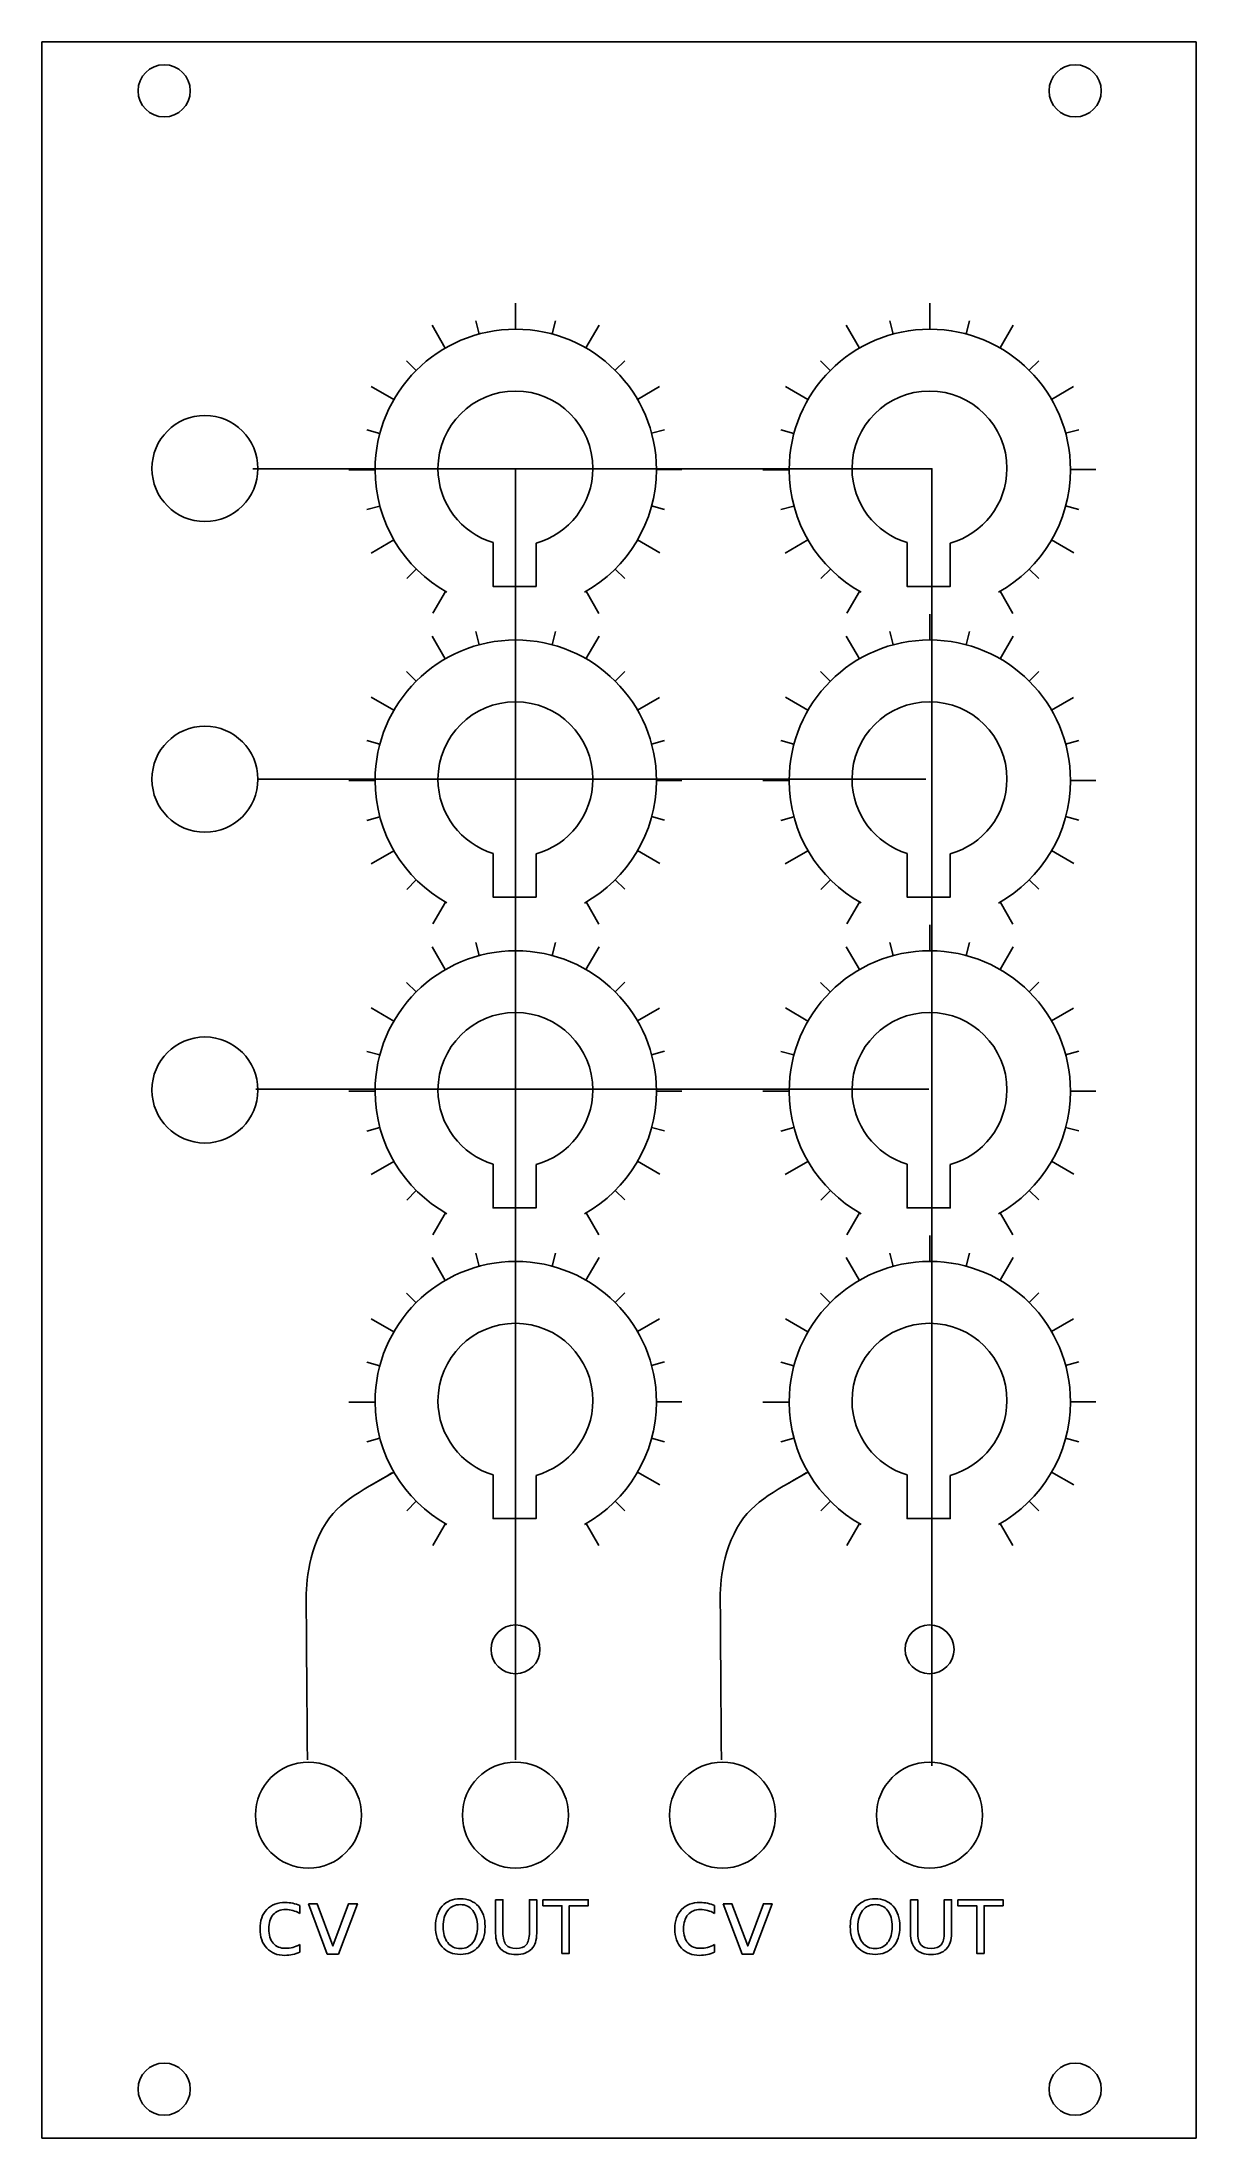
# Model space of a CAD drawing. Extents: x 90 to 160, y 116 to 244.
import ezdxf

# ---------------------------------------------------------------- set-up
doc = ezdxf.new("R2010")
doc.units = 0
doc.layers.add('Layer_1', color=7, linetype='CONTINUOUS')
doc.layers.add('Layer_2', color=7, linetype='CONTINUOUS')

msp = doc.modelspace()

# ---------------------------------------------------------------- linework, layer by layer
at = {"layer": 'Layer_1', "color": 7}
for points in [[(89.584126, 244.065878), (160.384128, 244.065878), (160.384128, 115.565881), (89.584126, 115.565881), (89.584126, 244.065878)], [(98.684126, 241.065878), (98.684126, 241.065878)], [(154.564126, 241.065878), (154.564126, 241.065878)], [(118.634126, 222.665878), (118.634126, 222.665878)], [(144.034125, 222.665878), (144.034125, 222.665878)], [(102.834126, 217.915879), (102.834126, 217.915879)], [(117.25703, 213.370531), (117.25703, 210.690785), (119.899566, 210.690785), (119.899566, 213.342619)], [(142.657029, 213.370531), (142.657029, 210.690785), (145.299565, 210.690785), (145.299565, 213.342619)], [(118.634126, 203.615879), (118.634126, 203.615879)], [(144.034125, 203.615879), (144.034125, 203.615879)], [(102.834126, 198.865878), (102.834126, 198.865878)], [(117.25703, 194.320531), (117.25703, 191.640785), (119.899566, 191.640785), (119.899566, 194.292619)], [(142.657029, 194.320531), (142.657029, 191.640785), (145.299565, 191.640785), (145.299565, 194.292619)], [(118.634126, 184.565879), (118.634126, 184.565879)], [(144.034125, 184.565879), (144.034125, 184.565879)], [(102.834126, 179.815879), (102.834126, 179.815879)], [(117.25703, 175.270532), (117.25703, 172.590786), (119.899566, 172.590786), (119.899566, 175.24262)], [(142.657029, 175.270532), (142.657029, 172.590786), (145.299565, 172.590786), (145.299565, 175.24262)], [(118.634126, 165.51588), (118.634126, 165.51588)], [(144.034125, 165.51588), (144.034125, 165.51588)], [(117.25703, 156.220532), (117.25703, 153.540786), (119.899566, 153.540786), (119.899566, 156.19262)], [(142.657029, 156.220532), (142.657029, 153.540786), (145.299565, 153.540786), (145.299565, 156.19262)], [(120.134125, 145.525879), (120.134125, 145.525879)], [(145.534126, 145.525879), (145.534126, 145.525879)], [(109.184126, 135.365881), (109.184126, 135.365881)], [(121.884125, 135.365881), (121.884125, 135.365881)], [(134.584125, 135.365881), (134.584125, 135.365881)], [(147.284126, 135.365881), (147.284126, 135.365881)], [(98.684126, 118.565881), (98.684126, 118.565881)], [(154.564126, 118.565881), (154.564126, 118.565881)]]:
    msp.add_lwpolyline(points, dxfattribs=at)
at = {"layer": 'Layer_1', "color": 1}
for points in [[(118.641959, 228.044395), (118.641959, 226.454394)], [(144.041958, 228.044395), (144.041958, 226.454394)], [(113.521133, 226.694394), (114.329215, 225.294394)], [(116.193713, 226.964395), (116.410036, 226.154394)], [(121.090939, 226.964395), (120.875651, 226.164394)], [(123.765855, 226.694394), (122.957105, 225.304394)], [(138.921133, 226.694394), (139.729215, 225.294394)], [(141.593712, 226.964395), (141.810035, 226.154394)], [(146.490938, 226.964395), (146.27565, 226.164394)], [(149.165854, 226.694394), (148.357104, 225.304394)], [(111.954034, 224.514394), (112.543157, 223.924394)], [(125.333254, 224.524394), (124.744833, 223.934394)], [(137.354034, 224.514394), (137.943156, 223.924394)], [(150.733253, 224.524394), (150.144832, 223.934394)], [(109.787466, 222.944394), (111.172321, 222.144393)], [(127.470816, 222.934394), (126.11667, 222.154393)], [(135.187465, 222.944394), (136.57232, 222.144393)], [(152.870816, 222.934394), (151.516669, 222.154393)], [(109.507424, 220.284391), (110.311835, 220.064391)], [(127.782934, 220.294391), (126.978824, 220.074391)], [(134.907424, 220.284391), (135.711834, 220.064391)], [(153.182934, 220.294391), (152.378823, 220.074391)], [(108.412625, 217.834389), (110.018776, 217.834389)], [(128.829636, 217.844389), (127.27422, 217.844389)], [(133.812624, 217.834389), (135.418775, 217.834389)], [(154.229636, 217.844389), (152.674219, 217.844389)], [(109.509761, 215.394387), (110.314171, 215.614387)], [(127.785237, 215.404387), (126.981528, 215.624387)], [(134.90976, 215.394387), (135.714171, 215.614387)], [(153.185237, 215.404387), (152.381527, 215.624387)], [(109.78513, 212.734387), (111.17666, 213.534387)], [(127.480496, 212.754387), (126.120342, 213.544387)], [(135.185129, 212.734387), (136.576659, 213.534387)], [(152.880496, 212.754387), (151.520341, 213.544387)], [(111.960376, 211.164386), (112.548164, 211.754386)], [(125.338962, 211.174386), (124.750173, 211.754386)], [(137.360376, 211.164386), (137.948163, 211.754386)], [(150.738961, 211.174386), (150.150172, 211.754386)], [(113.559852, 209.044385), (114.336225, 210.384386)], [(123.747797, 209.034385), (122.964114, 210.394386)], [(138.959851, 209.044385), (139.736224, 210.384386)], [(149.147796, 209.034385), (148.364113, 210.394386)], [(118.641959, 208.994396), (118.641959, 207.404394)], [(144.041958, 208.994396), (144.041958, 207.404394)], [(113.521133, 207.644394), (114.329215, 206.244394)], [(116.193713, 207.914395), (116.410036, 207.104394)], [(121.090939, 207.914395), (120.875651, 207.114394)], [(123.765855, 207.644394), (122.957105, 206.254394)], [(138.921133, 207.644394), (139.729215, 206.244394)], [(141.593712, 207.914395), (141.810035, 207.104394)], [(146.490938, 207.914395), (146.27565, 207.114394)], [(149.165854, 207.644394), (148.357104, 206.254394)], [(111.954034, 205.464394), (112.543157, 204.874394)], [(125.333254, 205.474394), (124.744833, 204.884394)], [(137.354034, 205.464394), (137.943156, 204.874394)], [(150.733253, 205.474394), (150.144832, 204.884394)], [(109.787466, 203.894394), (111.172321, 203.094393)], [(127.470816, 203.884394), (126.11667, 203.104393)], [(135.187465, 203.894394), (136.57232, 203.094393)], [(152.870816, 203.884394), (151.516669, 203.104393)], [(109.507424, 201.234391), (110.311835, 201.014391)], [(127.782934, 201.244392), (126.978824, 201.024391)], [(134.907424, 201.234391), (135.711834, 201.014391)], [(153.182934, 201.244392), (152.378823, 201.024391)], [(108.412625, 198.78439), (110.018776, 198.78439)], [(128.829636, 198.79439), (127.27422, 198.79439)], [(133.812624, 198.78439), (135.418775, 198.78439)], [(154.229636, 198.79439), (152.674219, 198.79439)], [(109.509761, 196.344387), (110.314171, 196.564388)], [(127.785237, 196.354387), (126.981528, 196.574388)], [(134.90976, 196.344387), (135.714171, 196.564388)], [(153.185237, 196.354387), (152.381527, 196.574388)], [(109.78513, 193.684387), (111.17666, 194.484387)], [(127.480496, 193.704387), (126.120342, 194.494387)], [(135.185129, 193.684387), (136.576659, 194.484387)], [(152.880496, 193.704387), (151.520341, 194.494387)], [(111.960376, 192.114387), (112.548164, 192.704387)], [(125.338962, 192.124387), (124.750173, 192.704387)], [(137.360376, 192.114387), (137.948163, 192.704387)], [(150.738961, 192.124387), (150.150172, 192.704387)], [(113.559852, 189.994385), (114.336225, 191.334386)], [(123.747797, 189.984385), (122.964114, 191.344386)], [(138.959851, 189.994385), (139.736224, 191.334386)], [(149.147796, 189.984385), (148.364113, 191.344386)], [(118.641959, 189.944396), (118.641959, 188.354395)], [(144.041958, 189.944396), (144.041958, 188.354395)], [(113.521133, 188.594395), (114.329215, 187.194395)], [(116.193713, 188.864396), (116.410036, 188.054395)], [(121.090939, 188.864396), (120.875651, 188.064395)], [(123.765855, 188.594395), (122.957105, 187.204395)], [(138.921133, 188.594395), (139.729215, 187.194395)], [(141.593712, 188.864396), (141.810035, 188.054395)], [(146.490938, 188.864396), (146.27565, 188.064395)], [(149.165854, 188.594395), (148.357104, 187.204395)], [(111.954034, 186.414395), (112.543157, 185.824395)], [(125.333254, 186.424395), (124.744833, 185.834395)], [(137.354034, 186.414395), (137.943156, 185.824395)], [(150.733253, 186.424395), (150.144832, 185.834395)], [(109.787466, 184.844395), (111.172321, 184.044394)], [(127.470816, 184.834395), (126.11667, 184.054394)], [(135.187465, 184.844395), (136.57232, 184.044394)], [(152.870816, 184.834395), (151.516669, 184.054394)], [(109.507424, 182.184392), (110.311835, 181.964392)], [(127.782934, 182.194392), (126.978824, 181.974391)], [(134.907424, 182.184392), (135.711834, 181.964392)], [(153.182934, 182.194392), (152.378823, 181.974391)], [(108.412625, 179.73439), (110.018776, 179.73439)], [(128.829636, 179.74439), (127.27422, 179.74439)], [(133.812624, 179.73439), (135.418775, 179.73439)], [(154.229636, 179.74439), (152.674219, 179.74439)], [(109.509761, 177.294388), (110.314171, 177.514388)], [(127.785237, 177.304388), (126.981528, 177.524388)], [(134.90976, 177.294388), (135.714171, 177.514388)], [(153.185237, 177.304388), (152.381527, 177.524388)], [(109.78513, 174.634388), (111.17666, 175.434387)], [(127.480496, 174.654387), (126.120342, 175.444387)], [(135.185129, 174.634388), (136.576659, 175.434387)], [(152.880496, 174.654387), (151.520341, 175.444387)], [(111.960376, 173.064387), (112.548164, 173.654387)], [(125.338962, 173.074387), (124.750173, 173.654387)], [(137.360376, 173.064387), (137.948163, 173.654387)], [(150.738961, 173.074387), (150.150172, 173.654387)], [(113.559852, 170.944386), (114.336225, 172.284387)], [(123.747797, 170.934386), (122.964114, 172.294387)], [(138.959851, 170.944386), (139.736224, 172.284387)], [(149.147796, 170.934386), (148.364113, 172.294387)], [(116.193713, 169.814396), (116.410036, 169.004395)], [(118.641959, 170.894397), (118.641959, 169.304395)], [(121.090939, 169.814396), (120.875651, 169.014395)], [(141.593712, 169.814396), (141.810035, 169.004395)], [(144.041958, 170.894397), (144.041958, 169.304395)], [(146.490938, 169.814396), (146.27565, 169.014395)], [(113.521133, 169.544395), (114.329215, 168.144395)], [(123.765855, 169.544395), (122.957105, 168.154395)], [(138.921133, 169.544395), (139.729215, 168.144395)], [(149.165854, 169.544395), (148.357104, 168.154395)], [(111.954034, 167.364395), (112.543157, 166.774395)], [(125.333254, 167.374395), (124.744833, 166.784395)], [(137.354034, 167.364395), (137.943156, 166.774395)], [(150.733253, 167.374395), (150.144832, 166.784395)], [(109.787466, 165.794395), (111.172321, 164.994394)], [(127.470816, 165.784395), (126.11667, 165.004394)], [(135.187465, 165.794395), (136.57232, 164.994394)], [(152.870816, 165.784395), (151.516669, 165.004394)], [(109.507424, 163.134392), (110.311835, 162.914392)], [(127.782934, 163.144392), (126.978824, 162.924392)], [(134.907424, 163.134392), (135.711834, 162.914392)], [(153.182934, 163.144392), (152.378823, 162.924392)], [(108.412625, 160.684391), (110.018776, 160.684391)], [(128.829636, 160.694391), (127.27422, 160.694391)], [(133.812624, 160.684391), (135.418775, 160.684391)], [(154.229636, 160.694391), (152.674219, 160.694391)], [(109.509761, 158.244388), (110.314171, 158.464389)], [(127.785237, 158.254388), (126.981528, 158.474389)], [(134.90976, 158.244388), (135.714171, 158.464389)], [(153.185237, 158.254388), (152.381527, 158.474389)], [(109.78513, 155.584388), (111.17666, 156.384388)], [(127.480496, 155.604388), (126.120342, 156.394388)], [(135.185129, 155.584388), (136.576659, 156.384388)], [(152.880496, 155.604388), (151.520341, 156.394388)], [(111.960376, 154.014388), (112.548164, 154.604388)], [(125.338962, 154.024388), (124.750173, 154.604388)], [(137.360376, 154.014388), (137.948163, 154.604388)], [(150.738961, 154.024388), (150.150172, 154.604388)], [(113.559852, 151.894386), (114.336225, 153.234387)], [(123.747797, 151.884386), (122.964114, 153.244387)], [(138.959851, 151.894386), (139.736224, 153.234387)], [(149.147796, 151.884386), (148.364113, 153.244387)]]:
    msp.add_lwpolyline(points, dxfattribs=at)
at = {"layer": 'Layer_1', "color": 7}
for points in [[(95.484126, 241.065878), (95.484126, 241.949534), (96.200471, 242.665878), (97.084126, 242.665878)], [(97.084126, 242.665878), (97.967782, 242.665878), (98.684126, 241.949534), (98.684126, 241.065878)], [(151.364126, 241.065878), (151.364126, 241.949534), (152.08047, 242.665878), (152.964126, 242.665878)], [(152.964126, 242.665878), (153.847782, 242.665878), (154.564126, 241.949534), (154.564126, 241.065878)], [(97.084126, 239.465878), (96.200471, 239.465878), (95.484126, 240.182222), (95.484126, 241.065878)], [(98.684126, 241.065878), (98.684126, 240.182222), (97.967782, 239.465878), (97.084126, 239.465878)], [(152.964126, 239.465878), (152.08047, 239.465878), (151.364126, 240.182222), (151.364126, 241.065878)], [(154.564126, 241.065878), (154.564126, 240.182222), (153.847782, 239.465878), (152.964126, 239.465878)], [(118.634126, 222.665878), (116.012107, 222.665878), (113.879429, 220.542514), (113.879429, 217.920511)], [(123.379522, 217.920511), (123.379522, 220.542514), (121.256153, 222.665878), (118.634126, 222.665878)], [(144.034125, 222.665878), (141.412106, 222.665878), (139.279428, 220.542514), (139.279428, 217.920511)], [(148.779521, 217.920511), (148.779521, 220.542514), (146.656152, 222.665878), (144.034125, 222.665878)], [(96.334126, 217.915879), (96.334126, 219.710804), (97.789201, 221.165878), (99.584126, 221.165878)], [(99.584126, 221.165878), (101.379051, 221.165878), (102.834126, 219.710804), (102.834126, 217.915879)], [(99.584126, 214.665879), (97.789201, 214.665879), (96.334126, 216.120954), (96.334126, 217.915879)], [(102.834126, 217.915879), (102.834126, 216.120954), (101.379051, 214.665879), (99.584126, 214.665879)], [(113.879429, 217.920511), (113.879429, 215.776715), (115.305624, 213.96016), (117.25703, 213.370531)], [(119.899566, 213.342619), (121.90305, 213.899199), (123.379522, 215.739686), (123.379522, 217.920511)], [(139.279428, 217.920511), (139.279428, 215.776715), (140.705623, 213.96016), (142.657029, 213.370531)], [(145.299565, 213.342619), (147.303049, 213.899199), (148.779521, 215.739686), (148.779521, 217.920511)], [(118.634126, 203.615879), (116.012107, 203.615879), (113.879429, 201.492515), (113.879429, 198.870511)], [(123.379522, 198.870511), (123.379522, 201.492515), (121.256153, 203.615879), (118.634126, 203.615879)], [(144.034125, 203.615879), (141.412106, 203.615879), (139.279428, 201.492515), (139.279428, 198.870511)], [(148.779521, 198.870511), (148.779521, 201.492515), (146.656152, 203.615879), (144.034125, 203.615879)], [(96.334126, 198.865878), (96.334126, 200.660804), (97.789201, 202.115878), (99.584126, 202.115878)], [(99.584126, 202.115878), (101.379051, 202.115878), (102.834126, 200.660804), (102.834126, 198.865878)], [(99.584126, 195.615878), (97.789201, 195.615878), (96.334126, 197.070953), (96.334126, 198.865878)], [(102.834126, 198.865878), (102.834126, 197.070953), (101.379051, 195.615878), (99.584126, 195.615878)], [(113.879429, 198.870511), (113.879429, 196.726715), (115.305624, 194.91016), (117.25703, 194.320531)], [(119.899566, 194.292619), (121.90305, 194.849199), (123.379522, 196.689686), (123.379522, 198.870511)], [(139.279428, 198.870511), (139.279428, 196.726715), (140.705623, 194.91016), (142.657029, 194.320531)], [(145.299565, 194.292619), (147.303049, 194.849199), (148.779521, 196.689686), (148.779521, 198.870511)], [(118.634126, 184.565879), (116.012107, 184.565879), (113.879429, 182.442515), (113.879429, 179.820511)], [(123.379522, 179.820511), (123.379522, 182.442515), (121.256153, 184.565879), (118.634126, 184.565879)], [(144.034125, 184.565879), (141.412106, 184.565879), (139.279428, 182.442515), (139.279428, 179.820511)], [(148.779521, 179.820511), (148.779521, 182.442515), (146.656152, 184.565879), (144.034125, 184.565879)], [(96.334126, 179.815879), (96.334126, 181.610804), (97.789201, 183.065879), (99.584126, 183.065879)], [(99.584126, 183.065879), (101.379051, 183.065879), (102.834126, 181.610804), (102.834126, 179.815879)], [(99.584126, 176.56588), (97.789201, 176.56588), (96.334126, 178.020954), (96.334126, 179.815879)], [(102.834126, 179.815879), (102.834126, 178.020954), (101.379051, 176.56588), (99.584126, 176.56588)], [(113.879429, 179.820511), (113.879429, 177.676716), (115.305624, 175.860161), (117.25703, 175.270532)], [(119.899566, 175.24262), (121.90305, 175.7992), (123.379522, 177.639687), (123.379522, 179.820511)], [(139.279428, 179.820511), (139.279428, 177.676716), (140.705623, 175.860161), (142.657029, 175.270532)], [(145.299565, 175.24262), (147.303049, 175.7992), (148.779521, 177.639687), (148.779521, 179.820511)], [(118.634126, 165.51588), (116.012107, 165.51588), (113.879429, 163.392516), (113.879429, 160.770512)], [(123.379522, 160.770512), (123.379522, 163.392516), (121.256153, 165.51588), (118.634126, 165.51588)], [(144.034125, 165.51588), (141.412106, 165.51588), (139.279428, 163.392516), (139.279428, 160.770512)], [(148.779521, 160.770512), (148.779521, 163.392516), (146.656152, 165.51588), (144.034125, 165.51588)], [(113.879429, 160.770512), (113.879429, 158.626716), (115.305624, 156.810161), (117.25703, 156.220532)], [(119.899566, 156.19262), (121.90305, 156.7492), (123.379522, 158.589687), (123.379522, 160.770512)], [(139.279428, 160.770512), (139.279428, 158.626716), (140.705623, 156.810161), (142.657029, 156.220532)], [(145.299565, 156.19262), (147.303049, 156.7492), (148.779521, 158.589687), (148.779521, 160.770512)], [(117.134125, 145.525879), (117.134125, 146.354306), (117.805698, 147.025879), (118.634125, 147.025879)], [(118.634125, 147.025879), (119.462552, 147.025879), (120.134125, 146.354306), (120.134125, 145.525879)], [(142.534126, 145.525879), (142.534126, 146.354306), (143.205699, 147.025879), (144.034126, 147.025879)], [(144.034126, 147.025879), (144.862553, 147.025879), (145.534126, 146.354306), (145.534126, 145.525879)], [(118.634125, 144.02588), (117.805698, 144.02588), (117.134125, 144.697452), (117.134125, 145.525879)], [(120.134125, 145.525879), (120.134125, 144.697452), (119.462552, 144.02588), (118.634125, 144.02588)], [(144.034126, 144.02588), (143.205699, 144.02588), (142.534126, 144.697452), (142.534126, 145.525879)], [(145.534126, 145.525879), (145.534126, 144.697452), (144.862553, 144.02588), (144.034126, 144.02588)], [(102.684126, 135.365881), (102.684126, 137.16081), (104.139201, 138.61588), (105.934126, 138.61588)], [(105.934126, 138.61588), (107.729052, 138.61588), (109.184126, 137.16081), (109.184126, 135.365881)], [(115.384125, 135.365881), (115.384125, 137.16081), (116.8392, 138.61588), (118.634125, 138.61588)], [(118.634125, 138.61588), (120.429051, 138.61588), (121.884125, 137.16081), (121.884125, 135.365881)], [(128.084125, 135.365881), (128.084125, 137.16081), (129.5392, 138.61588), (131.334125, 138.61588)], [(131.334125, 138.61588), (133.12905, 138.61588), (134.584125, 137.16081), (134.584125, 135.365881)], [(140.784126, 135.365881), (140.784126, 137.16081), (142.2392, 138.61588), (144.034126, 138.61588)], [(144.034126, 138.61588), (145.829051, 138.61588), (147.284126, 137.16081), (147.284126, 135.365881)], [(105.934126, 132.115881), (104.139201, 132.115881), (102.684126, 133.570961), (102.684126, 135.365881)], [(109.184126, 135.365881), (109.184126, 133.570961), (107.729052, 132.115881), (105.934126, 132.115881)], [(118.634125, 132.115881), (116.8392, 132.115881), (115.384125, 133.570961), (115.384125, 135.365881)], [(121.884125, 135.365881), (121.884125, 133.570961), (120.429051, 132.115881), (118.634125, 132.115881)], [(131.334125, 132.115881), (129.5392, 132.115881), (128.084125, 133.570961), (128.084125, 135.365881)], [(134.584125, 135.365881), (134.584125, 133.570961), (133.12905, 132.115881), (131.334125, 132.115881)], [(144.034126, 132.115881), (142.2392, 132.115881), (140.784126, 133.570961), (140.784126, 135.365881)], [(147.284126, 135.365881), (147.284126, 133.570961), (145.829051, 132.115881), (144.034126, 132.115881)], [(95.484126, 118.565881), (95.484126, 119.449541), (96.200471, 120.165881), (97.084126, 120.165881)], [(97.084126, 120.165881), (97.967782, 120.165881), (98.684126, 119.449541), (98.684126, 118.565881)], [(151.364126, 118.565881), (151.364126, 119.449541), (152.08047, 120.165881), (152.964126, 120.165881)], [(152.964126, 120.165881), (153.847782, 120.165881), (154.564126, 119.449541), (154.564126, 118.565881)], [(97.084126, 116.965881), (96.200471, 116.965881), (95.484126, 117.682221), (95.484126, 118.565881)], [(98.684126, 118.565881), (98.684126, 117.682221), (97.967782, 116.965881), (97.084126, 116.965881)], [(152.964126, 116.965881), (152.08047, 116.965881), (151.364126, 117.682221), (151.364126, 118.565881)], [(154.564126, 118.565881), (154.564126, 117.682221), (153.847782, 116.965881), (152.964126, 116.965881)]]:
    msp.add_open_spline(points, degree=3, dxfattribs=at)
at = {"layer": 'Layer_1', "color": 1}
for points in [[(110.022114, 217.844389), (110.022114, 222.594393), (113.884954, 226.454394), (118.650337, 226.454394)], [(118.650337, 226.454394), (123.414384, 226.454394), (127.277892, 222.594393), (127.277892, 217.844389)], [(135.422113, 217.844389), (135.422113, 222.594393), (139.284953, 226.454394), (144.050336, 226.454394)], [(144.050336, 226.454394), (148.814383, 226.454394), (152.677891, 222.594393), (152.677891, 217.844389)], [(114.430351, 210.334386), (111.799494, 211.804386), (110.022114, 214.614386), (110.022114, 217.844389)], [(127.277892, 217.844389), (127.277892, 214.614386), (125.497841, 211.804386), (122.863313, 210.324386)], [(139.83035, 210.334386), (137.199494, 211.804386), (135.422113, 214.614386), (135.422113, 217.844389)], [(152.677891, 217.844389), (152.677891, 214.614386), (150.89784, 211.804386), (148.263312, 210.324386)], [(110.022114, 198.79439), (110.022114, 203.544393), (113.884954, 207.404394), (118.650337, 207.404394)], [(118.650337, 207.404394), (123.414384, 207.404394), (127.277892, 203.544393), (127.277892, 198.79439)], [(135.422113, 198.79439), (135.422113, 203.544393), (139.284953, 207.404394), (144.050336, 207.404394)], [(144.050336, 207.404394), (148.814383, 207.404394), (152.677891, 203.544393), (152.677891, 198.79439)], [(114.430351, 191.284386), (111.799494, 192.754387), (110.022114, 195.564387), (110.022114, 198.79439)], [(127.277892, 198.79439), (127.277892, 195.564387), (125.497841, 192.754387), (122.863313, 191.274386)], [(139.83035, 191.284386), (137.199494, 192.754387), (135.422113, 195.564387), (135.422113, 198.79439)], [(152.677891, 198.79439), (152.677891, 195.564387), (150.89784, 192.754387), (148.263312, 191.274386)], [(110.022114, 179.74439), (110.022114, 184.494394), (113.884954, 188.354395), (118.650337, 188.354395)], [(118.650337, 188.354395), (123.414384, 188.354395), (127.277892, 184.494394), (127.277892, 179.74439)], [(135.422113, 179.74439), (135.422113, 184.494394), (139.284953, 188.354395), (144.050336, 188.354395)], [(144.050336, 188.354395), (148.814383, 188.354395), (152.677891, 184.494394), (152.677891, 179.74439)], [(114.430351, 172.234387), (111.799494, 173.704387), (110.022114, 176.514387), (110.022114, 179.74439)], [(127.277892, 179.74439), (127.277892, 176.514387), (125.497841, 173.704387), (122.863313, 172.224387)], [(139.83035, 172.234387), (137.199494, 173.704387), (135.422113, 176.514387), (135.422113, 179.74439)], [(152.677891, 179.74439), (152.677891, 176.514387), (150.89784, 173.704387), (148.263312, 172.224387)], [(110.022114, 160.694391), (110.022114, 165.444394), (113.884954, 169.304395), (118.650337, 169.304395)], [(118.650337, 169.304395), (123.414384, 169.304395), (127.277892, 165.444394), (127.277892, 160.694391)], [(135.422113, 160.694391), (135.422113, 165.444394), (139.284953, 169.304395), (144.050336, 169.304395)], [(144.050336, 169.304395), (148.814383, 169.304395), (152.677891, 165.444394), (152.677891, 160.694391)], [(114.430351, 153.184387), (111.799494, 154.654388), (110.022114, 157.464388), (110.022114, 160.694391)], [(127.277892, 160.694391), (127.277892, 157.464388), (125.497841, 154.654387), (122.863313, 153.174387)], [(139.83035, 153.184387), (137.199494, 154.654388), (135.422113, 157.464388), (135.422113, 160.694391)], [(152.677891, 160.694391), (152.677891, 157.464388), (150.89784, 154.654387), (148.263312, 153.174387)]]:
    msp.add_open_spline(points, degree=3, dxfattribs=at)
at = {"layer": 'Layer_2', "color": 7}
for points in [[(102.517744, 217.895493), (144.176897, 217.895493), (144.176897, 138.380847)], [(118.638026, 138.743101), (118.638026, 217.895493)], [(102.879996, 198.877184), (143.814645, 198.877184)], [(102.698872, 179.858875), (143.995772, 179.858875)], [(105.406159, 129.816147), (105.406159, 129.342101)], [(105.929814, 129.934658), (106.467247, 129.934658), (107.431874, 127.343948), (108.396501, 129.934658), (108.933937, 129.934658), (107.776385, 126.847853), (107.087365, 126.847853), (105.929814, 129.934658)], [(117.416157, 130.180158), (117.863744, 130.180158), (117.863744, 128.180348)], [(117.416157, 128.125227), (117.416157, 130.180158)], [(119.488726, 128.180348), (119.488726, 130.180158), (119.936314, 130.180158), (119.936314, 128.125227)], [(120.317754, 130.180158), (123.102494, 130.180158), (123.102494, 129.80533), (121.933919, 129.80533), (121.933919, 126.888298), (121.486332, 126.888298), (121.486332, 129.80533), (120.317754, 129.80533), (120.317754, 130.180158)], [(130.85134, 129.816147), (130.85134, 129.342101)], [(131.374995, 129.934658), (131.912431, 129.934658), (132.877058, 127.343948), (133.841685, 129.934658), (134.379118, 129.934658), (133.221566, 126.847853), (132.532549, 126.847853), (131.374995, 129.934658)], [(142.86134, 130.180158), (143.308928, 130.180158), (143.308928, 128.180348)], [(142.86134, 128.125227), (142.86134, 130.180158)], [(144.93391, 128.180348), (144.93391, 130.180158), (145.381497, 130.180158), (145.381497, 128.125227)], [(145.762938, 130.180158), (148.547678, 130.180158), (148.547678, 129.80533), (147.3791, 129.80533), (147.3791, 126.888298), (146.931513, 126.888298), (146.931513, 129.80533), (145.762938, 129.80533), (145.762938, 130.180158)], [(105.406159, 127.434897), (105.406159, 126.966366)], [(130.85134, 127.434897), (130.85134, 126.966366)]]:
    msp.add_lwpolyline(points, dxfattribs=at)
for points in [[(106.639035, 152.613703), (107.579606, 154.568267), (109.076688, 155.132463), (111.058768, 156.345127)], [(132.039035, 152.613703), (132.979606, 154.568267), (134.476688, 155.132463), (136.458768, 156.345127)], [(105.800666, 147.935285), (105.794937, 148.661669), (105.675983, 150.612417), (106.639035, 152.613703)], [(131.200666, 147.935285), (131.194937, 148.661669), (131.075983, 150.612417), (132.039035, 152.613703)], [(105.868589, 138.743101), (105.778026, 150.335216), (105.823326, 145.059898), (105.800666, 147.935285)], [(131.268589, 138.743101), (131.178026, 150.335216), (131.223326, 145.059898), (131.200666, 147.935285)], [(103.377687, 129.576368), (103.655131, 129.864836), (104.03455, 130.009069), (104.515945, 130.009074)], [(104.515945, 130.009074), (104.672122, 130.009069), (104.824623, 129.992536), (104.973456, 129.959463)], [(104.973456, 129.959463), (105.12228, 129.928226), (105.266515, 129.880454), (105.406159, 129.816147)], [(114.13753, 129.774463), (114.415341, 130.084608), (114.785758, 130.239684), (115.24878, 130.239687)], [(115.24878, 129.878089), (114.925399, 129.878087), (114.668165, 129.757555), (114.477078, 129.516492)], [(115.24878, 130.239687), (115.710329, 130.239684), (116.079276, 130.084608), (116.355619, 129.774463)], [(116.016072, 129.516492), (115.82792, 129.757555), (115.572156, 129.878087), (115.24878, 129.878089)], [(128.822868, 129.576368), (129.100312, 129.864836), (129.479731, 130.009069), (129.961129, 130.009074)], [(129.961129, 130.009074), (130.117305, 130.009069), (130.269807, 129.992536), (130.418637, 129.959463)], [(130.418637, 129.959463), (130.567464, 129.928226), (130.711696, 129.880454), (130.85134, 129.816147)], [(139.582711, 129.774463), (139.860522, 130.084608), (140.230939, 130.239684), (140.693961, 130.239687)], [(140.693961, 129.878089), (140.37058, 129.878087), (140.113348, 129.757555), (139.922261, 129.516492)], [(140.693961, 130.239687), (141.15551, 130.239684), (141.524457, 130.084608), (141.800803, 129.774463)], [(141.461253, 129.516492), (141.273104, 129.757555), (141.01734, 129.878087), (140.693961, 129.878089)], [(102.964276, 128.388501), (102.964274, 128.891943), (103.10208, 129.287898), (103.377687, 129.576368)], [(103.771804, 129.264933), (103.589904, 129.057305), (103.498952, 128.765163), (103.498955, 128.388501)], [(104.537995, 129.579126), (104.209102, 129.579123), (103.953705, 129.474393), (103.771804, 129.264933)], [(104.973456, 129.51849), (104.830138, 129.55891), (104.684982, 129.579123), (104.537995, 129.579126)], [(105.406159, 129.342101), (105.262841, 129.421107), (105.118606, 129.479905), (104.973456, 129.51849)], [(113.723016, 128.530921), (113.723016, 129.051266), (113.861187, 129.46578), (114.13753, 129.774463)], [(114.13753, 127.28738), (113.861187, 127.596057), (113.723016, 128.010571), (113.723016, 128.530921)], [(114.477078, 129.516492), (114.287458, 129.275426), (114.192651, 128.946903), (114.192651, 128.530921)], [(114.192651, 128.530921), (114.192651, 128.116405), (114.287458, 127.788618), (114.477078, 127.547552)], [(116.300498, 128.530921), (116.300496, 128.946903), (116.205686, 129.275426), (116.016072, 129.516492)], [(116.016072, 127.547552), (116.205686, 127.788618), (116.300496, 128.116405), (116.300498, 128.530921)], [(116.355619, 129.774463), (116.63196, 129.46578), (116.77013, 129.051266), (116.770133, 128.530921)], [(116.770133, 128.530921), (116.77013, 128.012042), (116.63196, 127.597528), (116.355619, 127.28738)], [(128.409457, 128.388501), (128.409457, 128.891943), (128.547261, 129.287898), (128.822868, 129.576368)], [(129.216988, 129.264933), (129.035085, 129.057305), (128.944136, 128.765163), (128.944136, 128.388501)], [(129.983176, 129.579126), (129.654283, 129.579123), (129.398889, 129.474393), (129.216988, 129.264933)], [(130.418637, 129.51849), (130.275319, 129.55891), (130.130166, 129.579123), (129.983176, 129.579126)], [(130.85134, 129.342101), (130.708022, 129.421107), (130.563789, 129.479905), (130.418637, 129.51849)], [(139.168197, 128.530921), (139.168197, 129.051266), (139.306368, 129.46578), (139.582711, 129.774463)], [(139.582711, 127.28738), (139.306368, 127.596057), (139.168197, 128.010571), (139.168197, 128.530921)], [(139.922261, 129.516492), (139.732642, 129.275426), (139.637832, 128.946903), (139.637832, 128.530921)], [(139.637832, 128.530921), (139.637832, 128.116405), (139.732642, 127.788618), (139.922261, 127.547552)], [(141.745679, 128.530921), (141.745676, 128.946903), (141.65087, 129.275426), (141.461253, 129.516492)], [(141.461253, 127.547552), (141.65087, 127.788618), (141.745676, 128.116405), (141.745679, 128.530921)], [(141.800803, 129.774463), (142.077141, 129.46578), (142.215311, 129.051266), (142.215317, 128.530921)], [(142.215317, 128.530921), (142.215311, 128.012042), (142.077141, 127.597528), (141.800803, 127.28738)], [(103.374929, 127.206145), (103.10116, 127.498287), (102.964274, 127.892405), (102.964276, 128.388501)], [(103.498955, 128.388501), (103.498952, 128.011836), (103.589904, 127.718773), (103.771804, 127.509311)], [(103.771804, 127.509311), (103.953705, 127.301688), (104.209102, 127.197876), (104.537995, 127.197876)], [(104.537995, 127.197876), (104.684982, 127.197876), (104.830138, 127.21718), (104.973456, 127.255754)], [(104.973456, 127.255754), (105.118606, 127.296174), (105.262841, 127.355889), (105.406159, 127.434897)], [(115.24878, 126.824358), (114.785758, 126.824358), (114.415341, 126.978699), (114.13753, 127.28738)], [(114.477078, 127.547552), (114.668165, 127.306486), (114.925399, 127.185955), (115.24878, 127.185955)], [(115.24878, 127.185955), (115.572156, 127.185955), (115.82792, 127.306486), (116.016072, 127.547552)], [(116.355619, 127.28738), (116.079276, 126.978699), (115.710329, 126.824358), (115.24878, 126.824358)], [(117.733657, 127.152881), (117.52199, 127.371897), (117.416157, 127.696012), (117.416157, 128.125227)], [(117.863744, 128.180348), (117.863744, 127.82757), (117.927684, 127.573277), (118.055568, 127.417464)], [(118.055568, 127.417464), (118.183448, 127.263126), (118.390704, 127.185955), (118.677337, 127.185955)], [(118.677337, 127.185955), (118.962497, 127.185955), (119.169019, 127.263126), (119.296905, 127.417464)], [(119.296905, 127.417464), (119.424783, 127.573277), (119.488726, 127.82757), (119.488726, 128.180348)], [(119.936314, 128.125227), (119.936311, 127.696012), (119.829744, 127.371897), (119.616609, 127.152881)], [(128.820113, 127.206145), (128.546344, 127.498287), (128.409457, 127.892405), (128.409457, 128.388501)], [(128.944136, 128.388501), (128.944136, 128.011836), (129.035085, 127.718773), (129.216988, 127.509311)], [(129.216988, 127.509311), (129.398889, 127.301688), (129.654283, 127.197876), (129.983176, 127.197876)], [(129.983176, 127.197876), (130.130166, 127.197876), (130.275319, 127.21718), (130.418637, 127.255754)], [(130.418637, 127.255754), (130.563789, 127.296174), (130.708022, 127.355889), (130.85134, 127.434897)], [(140.693961, 126.824358), (140.230939, 126.824358), (139.860522, 126.978699), (139.582711, 127.28738)], [(139.922261, 127.547552), (140.113348, 127.306486), (140.37058, 127.185955), (140.693961, 127.185955)], [(140.693961, 127.185955), (141.01734, 127.185955), (141.273104, 127.306486), (141.461253, 127.547552)], [(141.800803, 127.28738), (141.524457, 126.978699), (141.15551, 126.824358), (140.693961, 126.824358)], [(143.17884, 127.152881), (142.967174, 127.371897), (142.86134, 127.696012), (142.86134, 128.125227)], [(143.308928, 128.180348), (143.308925, 127.82757), (143.372868, 127.573277), (143.500749, 127.417464)], [(143.500749, 127.417464), (143.628632, 127.263126), (143.835888, 127.185955), (144.122521, 127.185955)], [(144.122521, 127.185955), (144.407681, 127.185955), (144.614203, 127.263126), (144.742086, 127.417464)], [(144.742086, 127.417464), (144.869967, 127.573277), (144.933907, 127.82757), (144.93391, 128.180348)], [(145.381497, 128.125227), (145.381495, 127.696012), (145.274925, 127.371897), (145.06179, 127.152881)], [(104.482872, 126.767927), (104.018012, 126.767927), (103.648699, 126.914), (103.374929, 127.206145)], [(104.965187, 126.817536), (104.81452, 126.784463), (104.653749, 126.767927), (104.482872, 126.767927)], [(105.406159, 126.966366), (105.264678, 126.900219), (105.117688, 126.85061), (104.965187, 126.817536)], [(118.677337, 126.824358), (118.261353, 126.824358), (117.946794, 126.933865), (117.733657, 127.152881)], [(119.616609, 127.152881), (119.40494, 126.933865), (119.091851, 126.824358), (118.677337, 126.824358)], [(129.928056, 126.767927), (129.463196, 126.767927), (129.093883, 126.914), (128.820113, 127.206145)], [(130.410368, 126.817536), (130.259701, 126.784463), (130.09893, 126.767927), (129.928056, 126.767927)], [(130.85134, 126.966366), (130.709859, 126.900219), (130.562869, 126.85061), (130.410368, 126.817536)], [(144.122521, 126.824358), (143.706537, 126.824358), (143.391975, 126.933865), (143.17884, 127.152881)], [(145.06179, 127.152881), (144.850124, 126.933865), (144.537032, 126.824358), (144.122521, 126.824358)]]:
    msp.add_open_spline(points, degree=3, dxfattribs=at)

doc.saveas('drawing.dxf')
